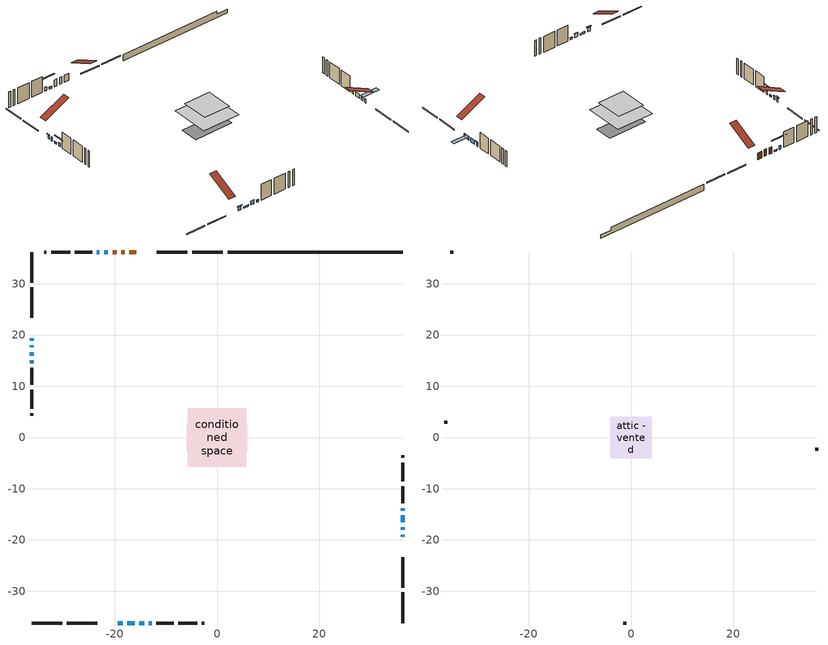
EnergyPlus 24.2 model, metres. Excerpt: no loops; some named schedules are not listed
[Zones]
conditioned space
 floor adiabatic (AdiabaticFloorConstruction): -5.68,-5.68 -5.68,5.68 5.68,5.68 5.68,-5.68 z2.99
 floor foundation (Slab1 construction): -5.88,-2.65 -5.88,2.65 5.88,2.65 5.88,-2.65 z-1.28
 wall outside (RimJoist1 construction): 1.14,36.21 -4.84,36.21 / -36.21,-36.21 -30.23,-36.21 / -36.21,36.21 -36.21,30.23 / 36.21,-36.21 36.21,-30.23 z0.55:0.85
 wall outside (RimJoist2 construction): -5.76,36.21 -11.74,36.21 / -29.3,-36.21 -23.33,-36.21 / -36.21,29.3 -36.21,23.33 / 36.21,-29.3 36.21,-23.33 z0.55:0.85
 wall outside (AdiabaticWallConstruction 1): -15.72,36.21 -17.08,36.21 / -18.01,36.21 -18.67,36.21 / -19.59,36.21 -20.39,36.21 z0.55:2.58
 wall outside (AdiabaticWallConstruction): 36.21,-19.35 36.21,-18.94 / -36.21,17.96 -36.21,17.57 / 36.21,-16.58 36.21,-15.21 z0.55:1.77; -19.35,-36.21 -18.43,-36.21 / -36.21,19.35 -36.21,18.89 / 36.21,-14.28 36.21,-13.77 z0.55:1.67; -17.51,-36.21 -16.08,-36.21 z0.55:0.96; -36.21,16.64 -36.21,15.98 / -21.31,36.21 -22.03,36.21 z0.55:1.01; 36.21,-18.02 36.21,-17.51 z0.55:1.52; -15.16,-36.21 -14.24,-36.21 / -22.95,36.21 -23.46,36.21 z0.55:1.72; -13.31,-36.21 -12.75,-36.21 z0.55:1.11; -36.21,15.05 -36.21,14.54 z0.55:1.62
 wall outside (Wall1 construction): -24.39,36.21 -27.75,36.21 / -11.83,-36.21 -8.47,-36.21 / -36.21,13.61 -36.21,10.26 / 36.21,-12.84 36.21,-9.49 z0.55:5.43
 wall outside (Wall2 construction): -28.67,36.21 -32.35,36.21 / -7.54,-36.21 -3.87,-36.21 / -36.21,9.33 -36.21,5.65 / 36.21,-8.56 36.21,-4.88 z0.55:5.43
 wall outside (Wall3 construction): -33.28,36.21 -33.76,36.21 / -2.94,-36.21 -2.46,-36.21 / -36.21,4.73 -36.21,4.25 / 36.21,-3.95 36.21,-3.47 z0.55:5.43
 wall foundation (FoundationWall1 construction): 2.07,36.21,-1.28 2.07,36.21,0.55 32.79,36.21,0.55 32.79,36.21,-0.27 36.21,36.21,-0.27 36.21,36.21,-1.28
 window (WindowConstruction 8): 36.21,-19.35 36.21,-18.95 z0.55:1.77
 window (WindowConstruction 6): -19.35,-36.21 -18.44,-36.21 z0.55:1.67
 window (WindowConstruction 7): -36.21,19.35 -36.21,18.89 z0.55:1.67
 window (WindowConstruction 10): -36.21,17.96 -36.21,17.57 z0.55:1.77
 window (WindowConstruction 11): -17.51,-36.21 -16.09,-36.21 z0.55:0.96
 window (WindowConstruction 12): -36.21,16.64 -36.21,15.98 z0.55:1.01
 window (WindowConstruction 13): -21.31,36.21 -22.02,36.21 z0.55:1.01
 window (WindowConstruction 9): 36.21,-18.02 36.21,-17.51 z0.55:1.52
 window (WindowConstruction): 36.21,-16.58 36.21,-15.21 z0.55:1.77
 window (WindowConstruction 1): -15.16,-36.21 -14.24,-36.21 z0.55:1.72
 window (WindowConstruction 2): -13.31,-36.21 -12.75,-36.21 z0.55:1.11
 window (WindowConstruction 3): -36.21,15.05 -36.21,14.54 z0.55:1.62
 window (WindowConstruction 4): -22.95,36.21 -23.46,36.21 z0.55:1.72
 window (WindowConstruction 5): 36.21,-14.28 36.21,-13.77 z0.55:1.67
 door (Door): -15.72,36.21 -17.08,36.21 z0.55:2.58
 door (Door 1): -18.01,36.21 -18.67,36.21 z0.55:2.58
 door (Door 2): -19.59,36.21 -20.38,36.21 z0.55:2.58
 ceiling adiabatic (AdiabaticFloorConstruction): 5.68,-5.68 5.68,5.68 -5.68,5.68 -5.68,-5.68 z2.99
attic - vented
 floor to conditioned space (Floor1 construction Reversed): -4.02,-4.02 -4.02,4.02 4.02,4.02 4.02,-4.02 z5.43
 wall outside (Wall4 construction): -34.69,36.21 -35.28,36.21 / -1.53,-36.21 -0.94,-36.21 / -36.21,3.32 -36.21,2.73 / 36.21,-2.55 36.21,-1.96 z0.55:5.43
 roof outside (Roof1 construction): -14.79,36.21,5.43 -14.79,28.61,9.23 -12.67,28.61,9.23 -12.67,36.21,5.43; -20.28,-36.21,5.43 -20.28,-28.61,9.23 -22.4,-28.61,9.23 -22.4,-36.21,5.43; -36.21,20.28,5.43 -28.61,20.28,9.23 -28.61,22.4,9.23 -36.21,22.4,5.43; 36.21,-20.28,5.43 28.61,-20.28,9.23 28.61,-22.4,9.23 36.21,-22.4,5.43
shading: -18.14,-36.21 -19.65,-36.21 -19.65,-36.45 -18.14,-36.45 z1.97; -36.21,18.59 -36.21,19.65 -36.45,19.65 -36.45,18.59 z1.97; -16.02,-36.21 -17.57,-36.21 -17.57,-36.3 -16.02,-36.3 z1.02; -36.21,15.92 -36.21,16.7 -36.3,16.7 -36.3,15.92 z1.07; -22.09,36.21 -21.25,36.21 -21.25,36.3 -22.09,36.3 z1.07; 36.21,-17.21 36.21,-18.32 41.38,-18.32 41.38,-17.21 z1.81; -14.18,-36.21 -15.22,-36.21 -15.22,-36.3 -14.18,-36.3 z1.78; -12.69,-36.21 -13.37,-36.21 -13.37,-36.3 -12.69,-36.3 z1.17; -36.21,13.02 -36.21,16.57 -36.5,16.57 -36.5,13.02 z3.14; -26.2,36.21 -20.21,36.21 -20.21,36.45 -26.2,36.45 z4.46; 36.21,-13.53 36.21,-14.52 36.45,-14.52 36.45,-13.53 z1.91
[Building]
Building 1: Terrain=Suburbs
[Site:Location]
Sault Ste Marie AP_ON: Latitude {deg}=46.49; Longitude {deg}=-84.51; Time Zone {hr}=-5; Elevation {m}=192; Keep Site Location Information=Yes
[Site:GroundTemperature:Shallow]
0.840846, -1.16074, -1.32103, -0.371179, 3.44196, 7.23733, 10.5277, 12.6121, 12.7892, 11.0939, 7.8874, 4.20846
[Site:WaterMainsTemperature]
Calculation Method=Schedule; Temperature Schedule=mains temperature schedule
[Material] Roughness=Rough; Thermal Absorptance=0.9
Name | Thickness {m} | Conductivity {W/m-K} | Density {kg/m3} | Specific Heat {J/kg-K} | Solar Absorptance | Visible Absorptance
asphalt or fiberglass shingles | 0.00635 | 0.162714 | 1121.4 | 1465.45 | 0.91 | 0.91
ceiling loosefill ins | 0.169333 | 0.0480833 | 16.02 | 1046.75 | 0.7 | 0.7
ceiling stud and cavity | 0.1397 | 0.161254 | 65.682 | 1177.47 | 0.7 | 0.7
concrete 4.0 in. | 0.1016 | 1.803125 | 2242.8 | 837.4 | 0.7 | 0.7
concrete 8.0 in. | 0.2032 | 1.803125 | 2242.8 | 837.4 | 0.7 | 0.7
door material | 0.04445 | 0.053851 | 512.64 | 1214.23 | 0.7 | 0.7
door material 1 | 0.04445 | 0.188738 | 512.64 | 1214.23 | 0.7 | 0.7
floor covering | 0.0127 | 0.0433444 | 54.468 | 1339.84 | 0.6 | 0.6
floor rigid ins; wall rigid ins | 0.512978 | 0.029427 | 32.04 | 1214.23 | 0.7 | 0.7
floor stud and cavity | 0.1397 | 1.75129 | 37.0049 | 1207.88 | 0.7 | 0.7
furniture material conditioned space 1 | 0.1524 | 0.115458 | 640.8 | 1214.23 | 0.6 | 0.6
gypsum board | 0.0127 | 0.160291 | 801 | 837.4 | 0.6 | 0.6
osb sheathing 0.5 in. | 0.0127 | 0.115458 | 512.64 | 1214.23 | 0.7 | 0.7
osb sheathing 0.75 in. | 0.01905 | 0.115458 | 512.64 | 1214.23 | 0.7 | 0.7
osb sheathing 2.0 in. | 0.0508 | 0.115458 | 512.64 | 1214.23 | 0.7 | 0.7
rim joist stud and cavity | 0.0508 | 0.031136 | 125.044 | 1163.47 | 0.6 | 0.6
rim joist stud and cavity 1 | 0.0508 | 0.0720206 | 125.044 | 1163.47 | 0.6 | 0.6
wall stud and cavity | 0.1397 | 0.0882518 | 139.0536 | 1170.24 | 0.7 | 0.7
wall stud and cavity 1 | 0.1397 | 0.0886463 | 139.0536 | 1170.24 | 0.7 | 0.7
wall stud and cavity 2 | 0.1397 | 0.089851 | 139.0536 | 1170.24 | 0.7 | 0.7
wall stud and cavity 3 | 0.0889 | 6.1454 | 50.32683 | 1063.81 | 0.6 | 0.6
wall stud and cavity 4 | 0.0889 | 0.380278 | 52.3479 | 1209.89 | 0.7 | 0.7
wall stud and cavity 5 | 0.0889 | 0.391764 | 83.0341 | 1211.67 | 0.7 | 0.7
wood siding | 0.0254 | 0.102417 | 544.68 | 1172.36 | 0.84 | 0.84
wood siding 1 | 0.00254 | 0.102417 | 544.68 | 1172.36 | 0.84 | 0.84
wood siding 2; wood siding 3; wood siding 4 | 0.0254 | 0.102417 | 544.68 | 1172.36 | 0.7 | 0.7
[WindowMaterial:SimpleGlazingSystem]
Name | U-Factor {W/m2-K} | Solar Heat Gain Coefficient
WindowMaterial | 2.42791 | 0.63
WindowMaterial 1 | 2.76405 | 0.42
WindowMaterial 10 | 2.85547 | 0.34
WindowMaterial 11 | 2.853195 | 0.35
WindowMaterial 12 | 2.83843 | 0.36
WindowMaterial 2 | 2.87988 | 0.35
WindowMaterial 3 | 2.75156 | 0.43
WindowMaterial 4 | 2.73907 | 0.43
WindowMaterial 5 | 2.74475 | 0.43
WindowMaterial 6 | 2.76916 | 0.41
WindowMaterial 7 | 2.64141 | 0.55
WindowMaterial 8 | 3.07407 | 0.42
WindowMaterial 9 | 5.30212 | 0.67
[Construction]
AdiabaticFloorConstruction: floor stud and cavity, floor rigid ins, osb sheathing 0.75 in., floor covering
AdiabaticWallConstruction: wood siding 3, wall rigid ins, wall stud and cavity 4, gypsum board
AdiabaticWallConstruction 1: wood siding 4, wall rigid ins, wall stud and cavity 4, gypsum board
Door; Door 2: door material
Door 1: door material 1
Floor1 construction Reversed: gypsum board, ceiling stud and cavity, ceiling loosefill ins
FoundationWall1 construction: concrete 8.0 in.
furniture construction conditioned space 1: furniture material conditioned space 1
PartitionWallConstruction: gypsum board, wall stud and cavity 5, gypsum board
RimJoist1 construction: wood siding 2, osb sheathing 2.0 in., rim joist stud and cavity
RimJoist2 construction: wood siding 2, osb sheathing 2.0 in., rim joist stud and cavity 1
Roof1 construction: asphalt or fiberglass shingles
Slab1 construction: concrete 4.0 in.
Wall1 construction: wood siding, osb sheathing 0.5 in., wall stud and cavity, gypsum board
Wall2 construction: wood siding, osb sheathing 0.5 in., wall stud and cavity 1, gypsum board
Wall3 construction: wood siding, osb sheathing 0.5 in., wall stud and cavity 2, gypsum board
Wall4 construction: wood siding 1, wall stud and cavity 3
WindowConstruction: WindowMaterial
WindowConstruction 1: WindowMaterial 1
WindowConstruction 10: WindowMaterial 9
WindowConstruction 11: WindowMaterial 10
WindowConstruction 12: WindowMaterial 11
WindowConstruction 13: WindowMaterial 12
WindowConstruction 2: WindowMaterial 2
WindowConstruction 3: WindowMaterial 3
WindowConstruction 4: WindowMaterial 4
WindowConstruction 5: WindowMaterial 5
WindowConstruction 6; WindowConstruction 7: WindowMaterial 6
WindowConstruction 8: WindowMaterial 7
WindowConstruction 9: WindowMaterial 8
[Zone] Multiplier=1; Part of Total Floor Area=Yes
Name | Volume {m3}
attic - vented | 38.6373
conditioned space | 323.5
[Space]
Name | Zone | Volume {m3}
attic - vented 1 | attic - vented | 38.6373
conditioned space 1 | conditioned space | 323.5
[ZoneInfiltration:EffectiveLeakageArea]
infil attic - vented 1: Zone or Space=attic - vented 1; Schedule=Always On Discrete; Effective Air Leakage Area {cm2}=2538.89; Stack Coefficient=0.000603272; Wind Coefficient=1.6595e-05
[ZoneMixing]
whole house fan mix: Zone or Space=attic - vented; Schedule=Always On Continuous; Design Flow Rate Calculation Method=Flow/Zone; Design Flow Rate {m3/s}=0; Source Zone or Space=conditioned space
[SurfaceProperty:ExposedFoundationPerimeter]
Slab1: Exposed Perimeter Calculation Method=TotalExposedPerimeter; Total Exposed Perimeter {m}=34.138
[InternalMass] Zone or ZoneList=conditioned space; Space or SpaceList=conditioned space 1
Name | Construction | Surface Area {m2}
furniture mass conditioned space 1 | furniture construction conditioned space 1 | 76.612
partition wall mass | PartitionWallConstruction | 191.53
[Lights]
interior lighting: Zone or ZoneList or Space or SpaceList=conditioned space 1; Schedule=interior lighting schedule; Design Level Calculation Method=LightingLevel; Lighting Level {W}=343.2; Return Air Fraction=0; Fraction Radiant=0.6; Fraction Visible=0.2; Fraction Replaceable=1
[People]
occupants: Zone or ZoneList or Space or SpaceList=conditioned space 1; Number of People Schedule=occupants schedule; Number of People Calculation Method=People; Number of People=3; Fraction Radiant=0.314171; Sensible Heat Fraction=0.56303; Activity Level Schedule=occupants activity schedule; Carbon Dioxide Generation Rate {m3/s-W}=0; Enable ASHRAE 55 Comfort Warnings=No; Mean Radiant Temperature Calculation Type=EnclosureAveraged
[ElectricEquipment] Zone or ZoneList or Space or SpaceList=conditioned space 1; Design Level Calculation Method=EquipmentLevel
Name | Schedule | Design Level {W} | Fraction Latent | Fraction Radiant | Fraction Lost
clothes dryer | clothes dryer schedule | 140.772 | 0.015 | 0.081 | 0.85
clothes washer | clothes washer schedule | 32.1985 | 0.03 | 0.162 | 0.7
cooking range | cooking range schedule | 215.147 | 0.08 | 0.432 | 0.2
dishwasher | dishwasher schedule | 66.8632 | 0.3 | 0.18 | 0.4
fridge | fridge schedule | 72.9452 | 0 | 0.6 | 0
mech vent house fan | mech vent house fan schedule | 0 | 0 | 0 | 1
mech vent house fan cfis | mech vent house fan cfis schedule | 0 | 0 | 0 | 0
misc plug loads | misc plug loads schedule | 494.7 | 0.045 | 0.513 | 0.1
whole house fan | Always On Discrete | 0 | 0 | 0 | 1
[OtherEquipment] Zone or ZoneList or Space or SpaceList=conditioned space 1; Design Level Calculation Method=EquipmentLevel
Name | Fuel Type | Schedule | Design Level {W} | Fraction Latent | Fraction Radiant | Fraction Lost
clothes dryer 1 | Electricity | clothes dryer schedule | 0 | 0.015 | 0.081 | 0.85
cooking range 1 | Electricity | cooking range schedule | 0 | 0.08 | 0.432 | 0.2
general water use latent | None | general water use schedule | 62.594 | 1 | 0 | 0
general water use sensible | None | general water use schedule | -61.6891 | 0 | 0.6 | 0
mech vent house fan latent load | None | Always On Discrete | 0 | 1 | 0 | 0
mech vent house fan sensible load | None | Always On Discrete | 0 | 0 | 0 | 0
water heater energy adjustment1 | NaturalGas | Always On Discrete | 0.01 | 0 | 0 | 1
[ZoneInfiltration:DesignFlowRate] Zone or ZoneList or Space or SpaceList=conditioned space 1; Schedule=Always On Discrete; Design Flow Rate Calculation Method=Flow/Zone; Design Flow Rate {m3/s}=0
infil flow; natural vent flow; whole house fan flow
[AvailabilityManager:Scheduled]
furnace airloop Availability Manager: Schedule=Always On Discrete
[Foundation:Kiva]
Foundation Kiva 1: Initial Indoor Air Temperature {C}=22.2222; Wall Height Above Grade {m}=0.549981; Wall Depth Below Slab {m}=0.2032
[Foundation:Kiva:Settings]
Soil Conductivity {W/m-K}=0.849921; Soil Density {kg/m3}=1842.3; Soil Specific Heat {J/kg-K}=418.7; Ground Solar Absorptivity=0.9; Ground Thermal Absorptivity=0.9; Ground Surface Roughness {m}=0.03; Far-Field Width {m}=40; Deep-Ground Boundary Condition=ZeroFlux; Deep-Ground Depth {m}=40; Minimum Cell Dimension {m}=0.2; Maximum Cell Growth Coefficient=3; Simulation Timestep=Timestep
[Exterior:Lights]
exterior lighting: Schedule=exterior lighting schedule; Design Level {W}=75.6
[EnergyManagementSystem:GlobalVariable]
furnace_airloop_Fan_RTF
infil_program_Qfan
infil_program_Qinf
natural_vent_program_Qnv
natural_vent_program_Qwhf
[EnergyManagementSystem:Sensor]
Name | Output:Variable or Output:Meter Index Key | Output:Variable or Output:Meter
airflow_gain | infil flow | Infiltration Sensible Heat Gain Energy
airflow_gain_1 | natural vent flow | Infiltration Sensible Heat Gain Energy
airflow_gain_2 | whole house fan flow | Infiltration Sensible Heat Gain Energy
airflow_loss | infil flow | Infiltration Sensible Heat Loss Energy
airflow_loss_1 | natural vent flow | Infiltration Sensible Heat Loss Energy
airflow_loss_2 | whole house fan flow | Infiltration Sensible Heat Loss Energy
clg_load_cond |  | Cooling:EnergyTransfer:Zone:CONDITIONED SPACE
clg_sp_s; clg_sp_s_1 | cooling setpoint | Schedule Value
clothes_dryer_exhaust_0_sch_s | clothes dryer exhaust 0 schedule | Schedule Value
cool_season | cooling season schedule | Schedule Value
htg_load_cond |  | Heating:EnergyTransfer:Zone:CONDITIONED SPACE
htg_sp_s; htg_sp_s_1 | heating setpoint | Schedule Value
ig_ee_conv | clothes dryer | Electric Equipment Convective Heating Energy
ig_ee_conv_2 | cooking range | Electric Equipment Convective Heating Energy
ig_ee_conv_4 | fridge | Electric Equipment Convective Heating Energy
ig_ee_conv_5 | misc plug loads | Electric Equipment Convective Heating Energy
ig_ee_conv_6 | whole house fan | Electric Equipment Convective Heating Energy
ig_ee_rad | clothes dryer | Electric Equipment Radiant Heating Energy
ig_ee_rad_2 | cooking range | Electric Equipment Radiant Heating Energy
ig_ee_rad_4 | fridge | Electric Equipment Radiant Heating Energy
ig_ee_rad_5 | misc plug loads | Electric Equipment Radiant Heating Energy
ig_ee_rad_6 | whole house fan | Electric Equipment Radiant Heating Energy
ig_lgt_conv | interior lighting | Lights Convective Heating Energy
ig_lgt_rad | interior lighting | Lights Radiant Heating Energy
ig_lgt_vis | interior lighting | Lights Visible Radiation Heating Energy
ig_oe_conv | clothes dryer 1 | Other Equipment Convective Heating Energy
ig_oe_conv_1 | cooking range 1 | Other Equipment Convective Heating Energy
ig_oe_conv_2 | general water use latent | Other Equipment Convective Heating Energy
ig_oe_conv_3 | general water use sensible | Other Equipment Convective Heating Energy
ig_oe_conv_4 | water heater energy adjustment1 | Other Equipment Convective Heating Energy
ig_oe_rad | clothes dryer 1 | Other Equipment Radiant Heating Energy
ig_oe_rad_1 | cooking range 1 | Other Equipment Radiant Heating Energy
ig_oe_rad_2 | general water use latent | Other Equipment Radiant Heating Energy
ig_oe_rad_3 | general water use sensible | Other Equipment Radiant Heating Energy
ig_oe_rad_4 | water heater energy adjustment1 | Other Equipment Radiant Heating Energy
ig_ppl_conv | occupants | People Convective Heating Energy
ig_ppl_rad | occupants | People Radiant Heating Energy
im_conv | furniture mass conditioned space 1 | Surface Inside Face Convection Heat Gain Energy
im_conv_1 | partition wall mass | Surface Inside Face Convection Heat Gain Energy
im_ig | furniture mass conditioned space 1 | Surface Inside Face Internal Gains Radiation Heat Gain Energy
im_ig_1 | partition wall mass | Surface Inside Face Internal Gains Radiation Heat Gain Energy
im_lgt | furniture mass conditioned space 1 | Surface Inside Face Lights Radiation Heat Gain Energy
im_lgt_1 | partition wall mass | Surface Inside Face Lights Radiation Heat Gain Energy
im_sol | furniture mass conditioned space 1 | Surface Inside Face Solar Radiation Heat Gain Energy
im_sol_1 | partition wall mass | Surface Inside Face Solar Radiation Heat Gain Energy
im_surf | furniture mass conditioned space 1 | Surface Inside Face Net Surface Thermal Radiation Heat Gain Energy
im_surf_1 | partition wall mass | Surface Inside Face Net Surface Thermal Radiation Heat Gain Energy
mv_conv | mech vent house fan | Electric Equipment Convective Heating Energy
mv_conv_1 | mech vent house fan cfis | Electric Equipment Convective Heating Energy
mv_conv_2 | mech vent house fan latent load | Other Equipment Convective Heating Energy
mv_conv_3 | mech vent house fan sensible load | Other Equipment Convective Heating Energy
mv_rad | mech vent house fan | Electric Equipment Radiant Heating Energy
mv_rad_1 | mech vent house fan cfis | Electric Equipment Radiant Heating Energy
mv_rad_2 | mech vent house fan latent load | Other Equipment Radiant Heating Energy
mv_rad_3 | mech vent house fan sensible load | Other Equipment Radiant Heating Energy
natural_vent_s | natural vent schedule | Schedule Value
out_pb_s |  | Site Outdoor Air Barometric Pressure
out_wt_s |  | Site Outdoor Air Humidity Ratio
site_vw_s |  | Site Wind Speed
ss_back_out | Window1 | Surface Window Shortwave from Zone Back Out Window Heat Transfer Rate
ss_back_out_1 | Window10 | Surface Window Shortwave from Zone Back Out Window Heat Transfer Rate
ss_back_out_10 | Window6 | Surface Window Shortwave from Zone Back Out Window Heat Transfer Rate
ss_back_out_11 | Window7 | Surface Window Shortwave from Zone Back Out Window Heat Transfer Rate
ss_back_out_12 | Window8 | Surface Window Shortwave from Zone Back Out Window Heat Transfer Rate
ss_back_out_13 | Window9 | Surface Window Shortwave from Zone Back Out Window Heat Transfer Rate
ss_back_out_2 | Window12 | Surface Window Shortwave from Zone Back Out Window Heat Transfer Rate
ss_back_out_3 | Window13 | Surface Window Shortwave from Zone Back Out Window Heat Transfer Rate
ss_back_out_4 | Window14 | Surface Window Shortwave from Zone Back Out Window Heat Transfer Rate
ss_back_out_5 | Window16 | Surface Window Shortwave from Zone Back Out Window Heat Transfer Rate
ss_back_out_6 | Window17 | Surface Window Shortwave from Zone Back Out Window Heat Transfer Rate
ss_back_out_7 | Window2 | Surface Window Shortwave from Zone Back Out Window Heat Transfer Rate
ss_back_out_8 | Window3 | Surface Window Shortwave from Zone Back Out Window Heat Transfer Rate
ss_back_out_9 | Window4 | Surface Window Shortwave from Zone Back Out Window Heat Transfer Rate
ss_conv | Door1 | Surface Inside Face Convection Heat Gain Energy
ss_conv_1 | Door3 | Surface Inside Face Convection Heat Gain Energy
ss_conv_10 | Window2 | Surface Inside Face Convection Heat Gain Energy
ss_conv_11 | Window3 | Surface Inside Face Convection Heat Gain Energy
ss_conv_12 | Window4 | Surface Inside Face Convection Heat Gain Energy
ss_conv_13 | Window6 | Surface Inside Face Convection Heat Gain Energy
ss_conv_14 | Window7 | Surface Inside Face Convection Heat Gain Energy
ss_conv_15 | Window8 | Surface Inside Face Convection Heat Gain Energy
ss_conv_16 | Window9 | Surface Inside Face Convection Heat Gain Energy
ss_conv_2 | Door4 | Surface Inside Face Convection Heat Gain Energy
ss_conv_3 | Window1 | Surface Inside Face Convection Heat Gain Energy
ss_conv_4 | Window10 | Surface Inside Face Convection Heat Gain Energy
ss_conv_5 | Window12 | Surface Inside Face Convection Heat Gain Energy
ss_conv_6 | Window13 | Surface Inside Face Convection Heat Gain Energy
ss_conv_7 | Window14 | Surface Inside Face Convection Heat Gain Energy
ss_conv_8 | Window16 | Surface Inside Face Convection Heat Gain Energy
ss_conv_9 | Window17 | Surface Inside Face Convection Heat Gain Energy
ss_ig | Door1 | Surface Inside Face Internal Gains Radiation Heat Gain Energy
ss_ig_1 | Door3 | Surface Inside Face Internal Gains Radiation Heat Gain Energy
ss_ig_10 | Window2 | Surface Inside Face Internal Gains Radiation Heat Gain Energy
ss_ig_11 | Window3 | Surface Inside Face Internal Gains Radiation Heat Gain Energy
ss_ig_12 | Window4 | Surface Inside Face Internal Gains Radiation Heat Gain Energy
ss_ig_13 | Window6 | Surface Inside Face Internal Gains Radiation Heat Gain Energy
ss_ig_14 | Window7 | Surface Inside Face Internal Gains Radiation Heat Gain Energy
ss_ig_15 | Window8 | Surface Inside Face Internal Gains Radiation Heat Gain Energy
ss_ig_16 | Window9 | Surface Inside Face Internal Gains Radiation Heat Gain Energy
ss_ig_2 | Door4 | Surface Inside Face Internal Gains Radiation Heat Gain Energy
ss_ig_3 | Window1 | Surface Inside Face Internal Gains Radiation Heat Gain Energy
ss_ig_4 | Window10 | Surface Inside Face Internal Gains Radiation Heat Gain Energy
ss_ig_5 | Window12 | Surface Inside Face Internal Gains Radiation Heat Gain Energy
ss_ig_6 | Window13 | Surface Inside Face Internal Gains Radiation Heat Gain Energy
ss_ig_7 | Window14 | Surface Inside Face Internal Gains Radiation Heat Gain Energy
ss_ig_8 | Window16 | Surface Inside Face Internal Gains Radiation Heat Gain Energy
ss_ig_9 | Window17 | Surface Inside Face Internal Gains Radiation Heat Gain Energy
ss_lgt | Door1 | Surface Inside Face Lights Radiation Heat Gain Energy
ss_lgt_1 | Door3 | Surface Inside Face Lights Radiation Heat Gain Energy
ss_lgt_2 | Door4 | Surface Inside Face Lights Radiation Heat Gain Energy
ss_sol | Door1 | Surface Inside Face Solar Radiation Heat Gain Energy
ss_sol_1 | Door3 | Surface Inside Face Solar Radiation Heat Gain Energy
ss_sol_2 | Door4 | Surface Inside Face Solar Radiation Heat Gain Energy
ss_surf | Door1 | Surface Inside Face Net Surface Thermal Radiation Heat Gain Energy
ss_surf_1 | Door3 | Surface Inside Face Net Surface Thermal Radiation Heat Gain Energy
ss_surf_10 | Window2 | Surface Inside Face Net Surface Thermal Radiation Heat Gain Energy
ss_surf_11 | Window3 | Surface Inside Face Net Surface Thermal Radiation Heat Gain Energy
ss_surf_12 | Window4 | Surface Inside Face Net Surface Thermal Radiation Heat Gain Energy
ss_surf_13 | Window6 | Surface Inside Face Net Surface Thermal Radiation Heat Gain Energy
ss_surf_14 | Window7 | Surface Inside Face Net Surface Thermal Radiation Heat Gain Energy
ss_surf_15 | Window8 | Surface Inside Face Net Surface Thermal Radiation Heat Gain Energy
ss_surf_16 | Window9 | Surface Inside Face Net Surface Thermal Radiation Heat Gain Energy
ss_surf_2 | Door4 | Surface Inside Face Net Surface Thermal Radiation Heat Gain Energy
ss_surf_3 | Window1 | Surface Inside Face Net Surface Thermal Radiation Heat Gain Energy
ss_surf_4 | Window10 | Surface Inside Face Net Surface Thermal Radiation Heat Gain Energy
ss_surf_5 | Window12 | Surface Inside Face Net Surface Thermal Radiation Heat Gain Energy
ss_surf_6 | Window13 | Surface Inside Face Net Surface Thermal Radiation Heat Gain Energy
ss_surf_7 | Window14 | Surface Inside Face Net Surface Thermal Radiation Heat Gain Energy
ss_surf_8 | Window16 | Surface Inside Face Net Surface Thermal Radiation Heat Gain Energy
ss_surf_9 | Window17 | Surface Inside Face Net Surface Thermal Radiation Heat Gain Energy
ss_trans_in | Window1 | Surface Window Transmitted Solar Radiation Rate
ss_trans_in_1 | Window10 | Surface Window Transmitted Solar Radiation Rate
ss_trans_in_10 | Window6 | Surface Window Transmitted Solar Radiation Rate
ss_trans_in_11 | Window7 | Surface Window Transmitted Solar Radiation Rate
ss_trans_in_12 | Window8 | Surface Window Transmitted Solar Radiation Rate
ss_trans_in_13 | Window9 | Surface Window Transmitted Solar Radiation Rate
ss_trans_in_2 | Window12 | Surface Window Transmitted Solar Radiation Rate
